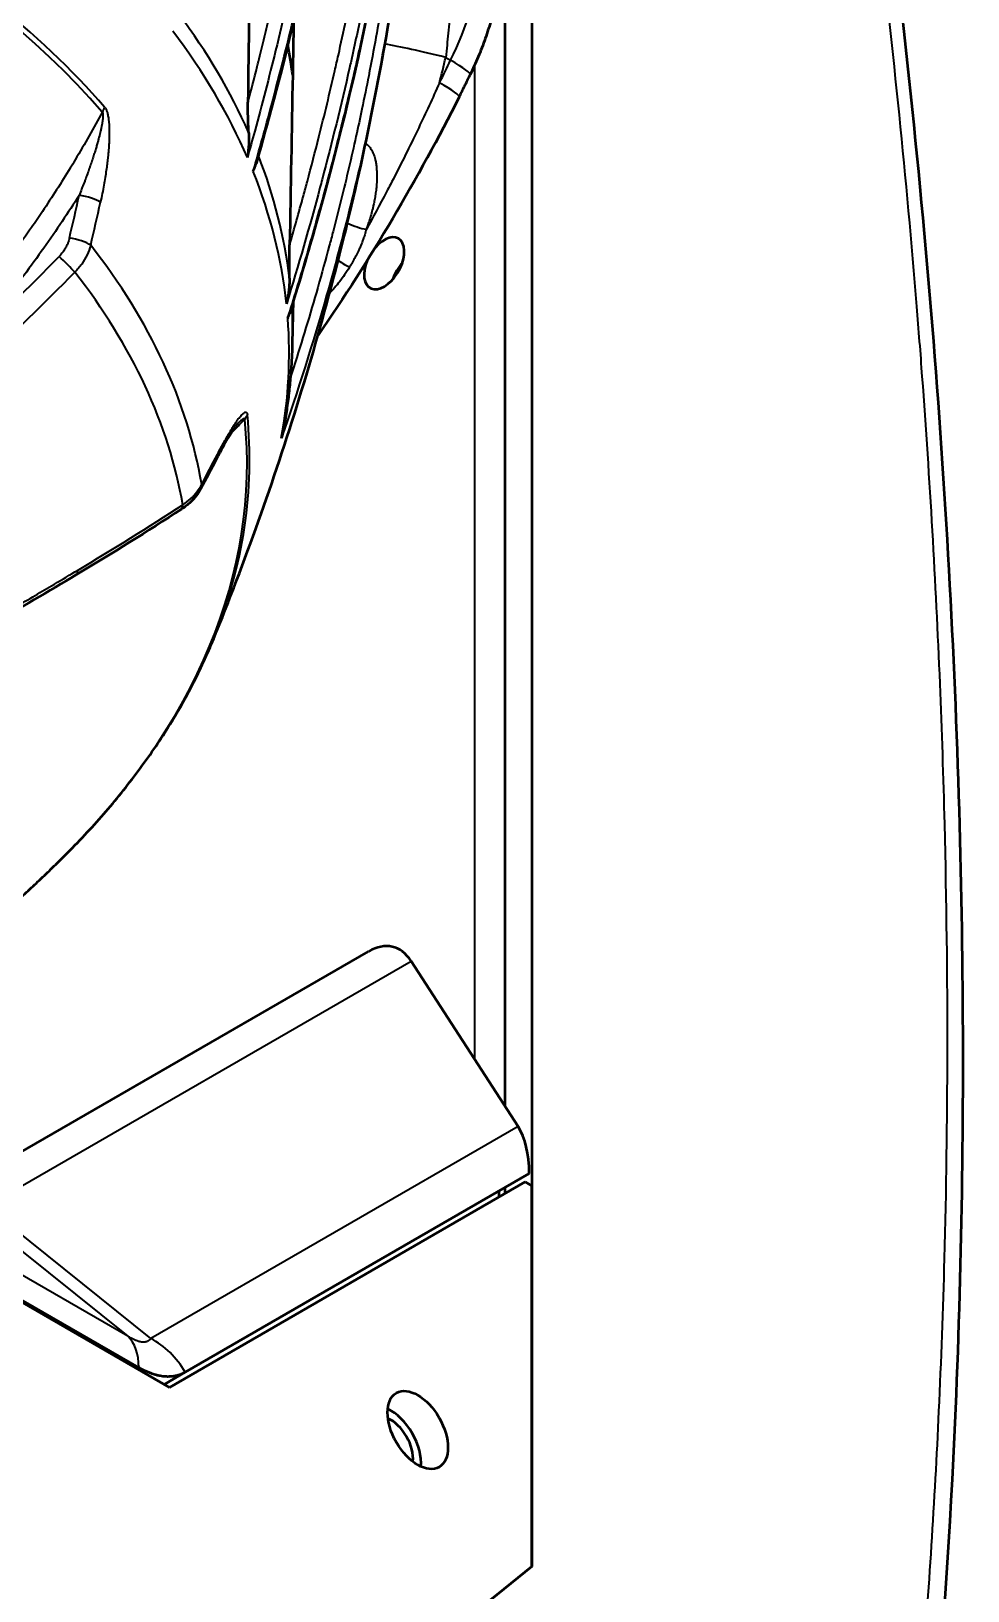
# Model space of a CAD drawing. Header units: millimetres. Extents: x 40 to 2195, y 40 to 1687.
# Drawn here: x 557.3 to 606.6, y 279.9 to 362.1 of the extents above; entities that cross this region are included whole.
import ezdxf

# ---------------------------------------------------------------- set-up
doc = ezdxf.new("R2010")
doc.units = ezdxf.units.MM
doc.header["$LTSCALE"] = 8
doc.layers.add('Visible (ISO)', color=7, linetype='Continuous', lineweight=50)
doc.layers.add('Visible Narrow (ISO)', color=7, linetype='Continuous', lineweight=35)

msp = doc.modelspace()

# ---------------------------------------------------------------- linework, layer by layer
at = {"layer": 'Visible (ISO)'}
for p, q in [((583.639, 399.471), (583.639, 281.228)), ((582.224, 305.457), (582.224, 366.893)), ((571.037, 345.634), (571.085, 347.893)), ((568.147, 341.411), (568.147, 341.411)), ((481.109, 338.83), (564.547, 290.657)), ((562.941, 291.699), (482.715, 338.017)), ((552.874, 300.819), (575.034, 313.613)), ((577.276, 313.105), (582.911, 304.395)), ((564.547, 290.657), (583.286, 301.476)), ((583.498, 301.918), (565.38, 291.457)), ((583.639, 301.272), (583.286, 301.476)), ((581.911, 300.682), (581.913, 301.003)), ((582.224, 300.863), (582.224, 301.182)), ((583.639, 281.228), (583.639, 301.272)), ((564.271, 290.817), (565.379, 291.457)), ((570.911, 271.061), (583.639, 281.228)), ((583.639, 281.228), (571.356, 271.318))]:
    msp.add_line(p, q, dxfattribs=at)
for centre, major_axis, ratio, start_param, end_param in [((497.287, 356.486), (73.976, 0), 0.57735, 0.077201, 0.114163), ((575.861, 349.853), (-0.75, -1.299), 0.57735, 4.92141, 10.678036), ((577.275, 349.037), (-0.75, -1.299), 0.57735, 4.372552, 5.052226), ((565.314, 338.434), (0.882, -0.472), 0.668256, 6.283035, 6.283185), ((575.034, 308.994), (1.3, 4.853), 0.517638, 5.845743, 6.760844), ((580.669, 300.285), (1.3, 4.853), 0.517638, 5.190047, 5.845743), ((576.215, 287.595), (1.125, -1.949), 0.57735, 0.679674, 2.461919), ((576.215, 287.595), (-0.825, 1.429), 0.57735, 3.793115, 5.631663)]:
    msp.add_ellipse(centre, major_axis=major_axis, ratio=ratio, start_param=start_param, end_param=end_param, dxfattribs=at)
msp.add_ellipse((577.629, 288.412), major_axis=(-1.125, 1.949), ratio=0.57735, dxfattribs=at)
for points, knots in [([(575.617, 391.473), (574.896, 380.893), (573.047, 369.875), (569.8, 357.554), (569.465, 356.334), (569.118, 355.112)], [0, 0, 0, 0, 3.872634, 3.872634, 4.297712, 4.297712, 4.297712, 4.297712]), ([(599.763, 387.753), (602.58, 369.908), (604.503, 352.35), (606.507, 318.292), (606.596, 301.716), (605.16, 274.108), (604.058, 262.739), (602.467, 251.772)], [0, 0, 0, 0, 6.03842, 6.03842, 12.069051, 12.069051, 16.498673, 16.498673, 16.498673, 16.498673]), ([(577.835, 383.505), (577.128, 373.149), (575.233, 362.41), (571.773, 350.165), (571.332, 348.681), (570.87, 347.197)], [0, 0, 0, 0, 3.804165, 3.804165, 4.328099, 4.328099, 4.328099, 4.328099]), ([(581.906, 364.627), (581.86, 364.3), (581.802, 363.972), (581.663, 363.317), (581.582, 362.989), (581.399, 362.336), (581.296, 362.011), (581.07, 361.363), (580.947, 361.041), (580.681, 360.402), (580.539, 360.086), (580.387, 359.773)], [4.8869219, 4.8869219, 4.8869219, 4.8869219, 4.9843995, 4.9843995, 5.0818772, 5.0818772, 5.1793548, 5.1793548, 5.2768325, 5.2768325, 5.3743101, 5.3743101, 5.3743101, 5.3743101]), ([(566.883, 330.088), (567.701, 332.1), (568.489, 334.161), (569.994, 338.376), (570.711, 340.529), (572.064, 344.922), (572.701, 347.161), (573.883, 351.714), (574.429, 354.029), (575.423, 358.722), (575.87, 361.101), (576.264, 363.505)], [3.6964792, 3.6964792, 3.6964792, 3.6964792, 3.7237049, 3.7237049, 3.7509307, 3.7509307, 3.7781564, 3.7781564, 3.8053821, 3.8053821, 3.8326079, 3.8326079, 3.8326079, 3.8326079]), ([(579.816, 358.62), (579.855, 358.697), (579.893, 358.774), (579.97, 358.927), (580.008, 359.004), (580.085, 359.157), (580.123, 359.234), (580.199, 359.388), (580.236, 359.465), (580.312, 359.619), (580.349, 359.696), (580.387, 359.773)], [0.88238424, 0.88238424, 0.88238424, 0.88238424, 0.88768243, 0.88768243, 0.89298062, 0.89298062, 0.89827881, 0.89827881, 0.903577, 0.903577, 0.90887519, 0.90887519, 0.90887519, 0.90887519]), ([(568.723, 356.755), (568.707, 357.026), (568.697, 357.312), (568.686, 357.83), (568.685, 358.093), (568.688, 358.338)], [0.000001, 0.000001, 0.000001, 0.000001, 0.0858558, 0.0858558, 0.1728111, 0.1728111, 0.1728111, 0.1728111]), ([(568.723, 356.755), (568.729, 356.65), (568.733, 356.541), (568.734, 356.43), (568.734, 356.399), (568.734, 356.368), (568.734, 356.336), (568.733, 356.224), (568.729, 356.108), (568.721, 355.991), (568.719, 355.957), (568.717, 355.923), (568.714, 355.889), (568.705, 355.783), (568.694, 355.675), (568.679, 355.565), (568.672, 355.517), (568.665, 355.468), (568.657, 355.419)], [0, 0, 0, 0, 0.2608038, 0.2608038, 0.2608038, 0.3333333, 0.3333333, 0.3333333, 0.5927781, 0.5927781, 0.5927781, 0.6666667, 0.6666667, 0.6666667, 0.8981921, 0.8981921, 0.8981921, 1, 1, 1, 1]), ([(568.961, 354.691), (568.996, 354.768), (569.027, 354.844), (569.055, 354.918), (569.065, 354.947), (569.075, 354.976), (569.085, 355.004), (569.097, 355.04), (569.108, 355.076), (569.118, 355.112)], [0, 0, 0, 0, 0.2408603, 0.2408603, 0.2408603, 0.3333333, 0.3333333, 0.3333333, 0.4510083, 0.4510083, 0.4510083, 0.4510083]), ([(570.871, 349.063), (570.869, 349.331), (570.87, 349.641), (570.874, 350.265), (570.878, 350.559), (570.883, 350.83)], [0.000001, 0.000001, 0.000001, 0.000001, 0.0838858, 0.0838858, 0.1575285, 0.1575285, 0.1575285, 0.1575285]), ([(570.871, 349.063), (570.872, 348.953), (570.869, 348.841), (570.862, 348.726), (570.861, 348.696), (570.859, 348.667), (570.857, 348.638), (570.849, 348.532), (570.839, 348.425), (570.824, 348.315), (570.819, 348.273), (570.813, 348.23), (570.807, 348.188), (570.79, 348.081), (570.771, 347.972), (570.748, 347.862), (570.738, 347.814), (570.727, 347.766), (570.716, 347.717)], [0, 0, 0, 0, 0.266065, 0.266065, 0.266065, 0.333333, 0.333333, 0.333333, 0.573643, 0.573643, 0.573643, 0.666667, 0.666667, 0.666667, 0.898779, 0.898779, 0.898779, 1, 1, 1, 1]), ([(570.784, 346.962), (570.804, 347.009), (570.822, 347.057), (570.85, 347.135), (570.86, 347.166), (570.87, 347.197)], [0, 0, 0, 0, 0.1519863, 0.1519863, 0.2530871, 0.2530871, 0.2530871, 0.2530871]), ([(570.605, 341.292), (570.656, 341.58), (570.703, 341.868), (570.787, 342.445), (570.825, 342.734), (570.892, 343.313), (570.921, 343.602), (570.97, 344.182), (570.989, 344.473), (571.02, 345.053), (571.031, 345.344), (571.037, 345.634)], [3.82448415, 3.82448415, 3.82448415, 3.82448415, 3.8425169, 3.8425169, 3.86054966, 3.86054966, 3.87858241, 3.87858241, 3.89661516, 3.89661516, 3.91464791, 3.91464791, 3.91464791, 3.91464791]), ([(568.147, 341.411), (568.141, 341.405), (568.125, 341.387), (568.078, 341.33), (568.044, 341.285), (567.934, 341.13), (567.849, 341.001), (567.584, 340.573), (567.393, 340.236), (567.144, 339.769), (567.087, 339.66), (567.03, 339.55)], [0, 0, 0, 0, 0.0298255, 0.0298255, 0.0709191, 0.0709191, 0.155811, 0.155811, 0.3304278, 0.3304278, 0.3818695, 0.3818695, 0.3818695, 0.3818695]), ([(570.605, 341.292), (570.597, 341.251), (570.59, 341.21), (570.581, 341.168), (570.575, 341.139), (570.569, 341.11), (570.562, 341.081), (570.54, 340.98), (570.514, 340.878), (570.484, 340.775), (570.472, 340.73), (570.458, 340.686), (570.444, 340.642)], [0.5027692, 0.5027692, 0.5027692, 0.5027692, 0.5993094, 0.5993094, 0.5993094, 0.6666667, 0.6666667, 0.6666667, 0.8998682, 0.8998682, 0.8998682, 1, 1, 1, 1]), ([(566.196, 337.962), (566.063, 337.714), (565.881, 337.482), (565.523, 337.145), (565.365, 337.021), (565.196, 336.91)], [0, 0, 0, 0, 0.0952472, 0.0952472, 0.1578245, 0.1578245, 0.1578245, 0.1578245]), ([(558.911, 318.533), (559.633, 319.247), (560.319, 319.974), (561.616, 321.453), (562.227, 322.205), (563.373, 323.73), (563.907, 324.503), (564.896, 326.069), (565.35, 326.862), (566.178, 328.463), (566.552, 329.272), (566.883, 330.088)], [3.3987471, 3.3987471, 3.3987471, 3.3987471, 3.4582935, 3.4582935, 3.5178399, 3.5178399, 3.5773863, 3.5773863, 3.6369328, 3.6369328, 3.6964792, 3.6964792, 3.6964792, 3.6964792]), ([(555.477, 315.343), (555.707, 315.544), (555.937, 315.747), (556.397, 316.157), (556.626, 316.365), (557.085, 316.786), (557.314, 316.998), (557.772, 317.428), (558, 317.646), (558.456, 318.085), (558.684, 318.308), (558.911, 318.533)], [3.34221175, 3.34221175, 3.34221175, 3.34221175, 3.35351881, 3.35351881, 3.36482588, 3.36482588, 3.37613294, 3.37613294, 3.38744, 3.38744, 3.39874706, 3.39874706, 3.39874706, 3.39874706]), ([(565.38, 291.457), (565.311, 291.417), (565.239, 291.382), (565.154, 291.347), (565.143, 291.343), (565.058, 291.311), (564.983, 291.287), (564.883, 291.264), (564.861, 291.259), (564.764, 291.24), (564.686, 291.23), (564.595, 291.224), (564.584, 291.223), (564.552, 291.222), (564.531, 291.221), (564.43, 291.219), (564.348, 291.223), (564.264, 291.231), (564.179, 291.239), (564.094, 291.253), (563.953, 291.282), (563.898, 291.295), (563.776, 291.328), (563.708, 291.349), (563.63, 291.376), (563.62, 291.38), (563.436, 291.446), (563.26, 291.525), (563.036, 291.645), (562.988, 291.671), (562.941, 291.699)], [0.0000064, 0.0000064, 0.0000064, 0.0000064, 0.0413412, 0.0413412, 0.0474963, 0.0474963, 0.0879048, 0.0879048, 0.0990422, 0.0990422, 0.1373787, 0.1373787, 0.1429152, 0.1429152, 0.1527346, 0.1527346, 0.1907593, 0.1909823, 0.1909823, 0.2291726, 0.2291726, 0.2533719, 0.2533719, 0.2823033, 0.2823033, 0.2867689, 0.2867689, 0.36073, 0.36073, 0.3806808, 0.3806808, 0.3806808, 0.3806808])]:
    msp.add_open_spline(points, degree=3, knots=knots, dxfattribs=at)
for points in [[(568.788, 367.442), (568.755, 364.407), (568.721, 361.373), (568.688, 358.338)], [(571.093, 362.622), (571.077, 361.675), (571.06, 360.728), (571.043, 359.78)], [(571.043, 359.78), (570.99, 356.797), (570.936, 353.813), (570.883, 350.83)], [(579.816, 358.62), (577.64, 354.31), (575.139, 350.047), (572.376, 346.066)], [(567.03, 339.55), (566.757, 339.02), (566.479, 338.491), (566.196, 337.963)], [(565.193, 336.908), (563.387, 335.731), (561.542, 334.581), (559.663, 333.462)], [(559.663, 333.462), (558.182, 332.58), (556.681, 331.695), (555.162, 330.826)]]:
    msp.add_open_spline(points, degree=3, dxfattribs=at)
at = {"layer": 'Visible Narrow (ISO)'}
for p, q in [((579.101, 360.695), (579.361, 360.544)), ((580.634, 307.915), (580.634, 360.304)), ((567.544, 340.644), (567.544, 340.644)), ((562.354, 293.351), (482.129, 339.669)), ((555.55, 300.562), (577.276, 313.105)), ((582.911, 304.395), (563.574, 293.231)), ((553.602, 300.375), (562.354, 293.351)), ((563.574, 293.231), (554.821, 300.254)), ((562.941, 291.699), (562.842, 291.642))]:
    msp.add_line(p, q, dxfattribs=at)
for centre, major_axis, ratio, start_param, end_param in [((497.287, 339.518), (71.487, 0), 0.57735, 0.466385, 1.104411), ((497.287, 339.295), (71.35, 0), 0.57735, 0.466385, 1.104411), ((572.668, 362.702), (-6, -10.392), 0.57735, 1.694273, 2.181662), ((497.287, 346.16), (73.756, 0), 0.57735, 0.251451, 0.405986), ((497.287, 345.118), (73.567, 0), 0.57735, 0.244981, 0.41069), ((585.154, 358.148), (10.644, -3.275), 0.072511, 2.19784, 2.645916), ((542.341, 371.513), (-8.825, -52.184), 0.721575, 1.458985, 1.484963), ((551.473, 369.535), (-25, -43.301), 0.57735, 1.667782, 1.694273), ((577.688, 361.083), (2.699, -1.31), 0.100563, 0, 0.951709), ((577.138, 359.972), (2.678, -1.352), 0.079063, 0, 0.953094), ((560.289, 358.081), (-0.754, -0.657), 0.729292, 1.955917, 2.262644), ((497.287, 346.16), (73.756, 0), 0.57735, 0.06822, 0.221797), ((497.287, 345.118), (73.567, 0), 0.57735, 0.061241, 0.227353), ((390.86, 374.168), (-138.804, -113.798), 0.907552, 2.271103, 2.284462), ((560.063, 353.106), (-0.976, 0.216), 0.274896, 3.704292, 5.048884), ((391.152, 373.779), (-138.974, -115.051), 0.90763, 2.267144, 2.280507), ((574.335, 352.027), (-0.94, 0.342), 0.21487, 1.199274, 2.320991), ((559.549, 350.857), (-0.973, 0.229), 0.270627, 3.703785, 5.052394), ((497.287, 334.29), (69.297, 0), 0.57735, 0.098131, 0.425468), ((483.151, 420.935), (-88.074, -72.207), 0.907552, 1.630896, 1.690674), ((559.012, 349.887), (-0.714, 0.7), 0.050221, 3.865962, 5.143028), ((573.381, 350.107), (-0.848, 0.53), 0.068915, 1.676905, 2.499042), ((483.339, 420.704), (-88.808, -72.815), 0.907596, 1.630863, 1.690643), ((497.287, 333.186), (68.312, 0), 0.57735, 0.100309, 0.42329), ((497.287, 346.16), (73.756, 0), 0.57735, 6.270842, 6.317354), ((497.287, 345.118), (73.567, 0), 0.57735, 6.177603, 6.326624), ((497.287, 339.518), (71.487, 0), 0.57735, 6.052674, 6.340399), ((567.707, 342.098), (-0.995, -0.099), 0.815161, 2.441652, 2.748383), ((497.287, 339.295), (71.35, 0), 0.57735, 5.754942, 6.340399), ((402.584, 349.146), (172.425, 53.105), 0.615193, 5.72671, 5.740073), ((566.141, 340.008), (0.889, -0.459), 0.673772, 6.283185, 6.642578), ((565.314, 338.434), (0.882, -0.472), 0.668256, 0, 0.373504), ((500.283, 384.196), (109.675, 34.063), 0.615737, 5.084682, 5.144462), ((564.646, 337.746), (0.546, -0.838), 0.32993, 0.000059, 0.566296), ((559.151, 334.321), (0.512, -0.859), 0.286599, 6.283185, 6.862326), ((560.112, 290.066), (2, 3.464), 0.57735, 5.497787, 6.153483), ((562.551, 289.824), (-2, 3.464), 0.816497, 4.712451, 5.368149)]:
    msp.add_ellipse(centre, major_axis=major_axis, ratio=ratio, start_param=start_param, end_param=end_param, dxfattribs=at)
for points, knots in [([(574.942, 392.974), (574.851, 391.204), (574.73, 389.429), (574.431, 385.919), (574.255, 384.185), (573.976, 381.818), (573.899, 381.189), (573.668, 379.406), (573.506, 378.25), (573.045, 375.183), (572.724, 373.269), (572.163, 370.24), (571.946, 369.127), (571.573, 367.312), (571.424, 366.61), (570.919, 364.293), (570.544, 362.678), (569.795, 359.644), (569.427, 358.225), (568.915, 356.344), (568.787, 355.882), (568.657, 355.419)], [0, 0, 0, 0, 0.143534, 0.143534, 0.282929, 0.282929, 0.333333, 0.333333, 0.425697, 0.425697, 0.578184, 0.578184, 0.666667, 0.666667, 0.72245, 0.72245, 0.850689, 0.850689, 0.963275, 0.963275, 1, 1, 1, 1]), ([(568.688, 358.338), (568.848, 358.942), (569.01, 359.565), (569.267, 360.579), (569.361, 360.956), (569.551, 361.723), (569.646, 362.112), (569.896, 363.155), (570.051, 363.818), (570.331, 365.045), (570.456, 365.603), (570.656, 366.52), (570.732, 366.873), (570.917, 367.75), (571.027, 368.279), (571.241, 369.341), (571.347, 369.873), (571.526, 370.805), (571.601, 371.202), (571.728, 371.887), (571.78, 372.174), (571.905, 372.866), (571.976, 373.273), (572.116, 374.084), (572.185, 374.488), (572.319, 375.301), (572.385, 375.71), (572.514, 376.523), (572.576, 376.927), (572.664, 377.511), (572.691, 377.694), (572.787, 378.346), (572.854, 378.809), (572.981, 379.729), (573.042, 380.185), (573.161, 381.094), (573.218, 381.547), (573.3, 382.221), (573.326, 382.444), (573.363, 382.752), (573.373, 382.838), (573.427, 383.303), (573.47, 383.682), (573.552, 384.439), (573.592, 384.817), (573.669, 385.575), (573.707, 385.954), (573.779, 386.714), (573.813, 387.095), (573.858, 387.602), (573.868, 387.723), (573.879, 387.849), (573.879, 387.852), (573.925, 388.391), (573.969, 388.937), (574.051, 390.036), (574.09, 390.589), (574.161, 391.698), (574.194, 392.255), (574.231, 392.932), (574.237, 393.049), (574.243, 393.166)], [0, 0, 0, 0, 0.066422, 0.066422, 0.104659, 0.104659, 0.142857, 0.142857, 0.205141, 0.205141, 0.255096, 0.255096, 0.285714, 0.285714, 0.330293, 0.330293, 0.373908, 0.373908, 0.405804, 0.405804, 0.428571, 0.428571, 0.460588, 0.460588, 0.492238, 0.492238, 0.524438, 0.524438, 0.556637, 0.556637, 0.571429, 0.571429, 0.609663, 0.609663, 0.648263, 0.648263, 0.687329, 0.687329, 0.706818, 0.706818, 0.714286, 0.714286, 0.747643, 0.747643, 0.780938, 0.780938, 0.814076, 0.814076, 0.846828, 0.846828, 0.857143, 0.857143, 0.857399, 0.857399, 0.902614, 0.902614, 0.947149, 0.947149, 0.990927, 0.990927, 1, 1, 1, 1]), ([(568.961, 354.691), (569.292, 355.848), (569.613, 357.003), (569.921, 358.158), (570.387, 359.898), (570.826, 361.636), (571.239, 363.371), (571.539, 364.631), (571.824, 365.89), (572.096, 367.146), (572.156, 367.426), (572.216, 367.707), (572.276, 367.987), (572.569, 369.377), (572.846, 370.765), (573.105, 372.149), (573.34, 373.403), (573.56, 374.654), (573.766, 375.902), (573.952, 377.032), (574.127, 378.159), (574.29, 379.282), (574.299, 379.344), (574.308, 379.406), (574.316, 379.468), (574.454, 380.423), (574.582, 381.376), (574.702, 382.326), (574.818, 383.243), (574.926, 384.158), (575.026, 385.07), (575.116, 385.898), (575.2, 386.725), (575.277, 387.549), (575.348, 388.301), (575.413, 389.051), (575.472, 389.799), (575.519, 390.385), (575.562, 390.971), (575.602, 391.555)], [0, 0, 0, 0, 0.0925295, 0.0925295, 0.0925295, 0.2320294, 0.2320294, 0.2320294, 0.3333333, 0.3333333, 0.3333333, 0.3559258, 0.3559258, 0.3559258, 0.4680888, 0.4680888, 0.4680888, 0.5696674, 0.5696674, 0.5696674, 0.6616107, 0.6616107, 0.6616107, 0.6666667, 0.6666667, 0.6666667, 0.7448396, 0.7448396, 0.7448396, 0.8202396, 0.8202396, 0.8202396, 0.8887044, 0.8887044, 0.8887044, 0.9511157, 0.9511157, 0.9511157, 1, 1, 1, 1]), ([(601.692, 253.384), (601.726, 253.62), (601.76, 253.856), (601.794, 254.093), (602.59, 259.663), (603.258, 265.327), (603.8, 271.088), (603.932, 272.497), (604.057, 273.912), (604.174, 275.333), (604.557, 279.967), (604.858, 284.662), (605.078, 289.412), (605.201, 292.07), (605.299, 294.746), (605.371, 297.439), (605.467, 301.031), (605.518, 304.654), (605.524, 308.304), (605.529, 312.278), (605.481, 316.286), (605.38, 320.324), (605.318, 322.775), (605.236, 325.238), (605.135, 327.712), (604.916, 333.057), (604.604, 338.453), (604.2, 343.896), (604.109, 345.122), (604.014, 346.35), (603.914, 347.58), (603.368, 354.274), (602.684, 361.036), (601.864, 367.852), (601.856, 367.92), (601.848, 367.989), (601.839, 368.058), (601.025, 374.806), (600.076, 381.608), (598.994, 388.467)], [0.0000015, 0.0000015, 0.0000015, 0.0000015, 0.0058229, 0.0058229, 0.0058229, 0.1428571, 0.1428571, 0.1428571, 0.176372, 0.176372, 0.176372, 0.2857143, 0.2857143, 0.2857143, 0.3469143, 0.3469143, 0.3469143, 0.4285714, 0.4285714, 0.4285714, 0.5174708, 0.5174708, 0.5174708, 0.5714286, 0.5714286, 0.5714286, 0.6880265, 0.6880265, 0.6880265, 0.7142857, 0.7142857, 0.7142857, 0.8571429, 0.8571429, 0.8571429, 0.85858, 0.85858, 0.85858, 0.9999988, 0.9999988, 0.9999988, 0.9999988]), ([(570.883, 350.83), (571.126, 351.67), (571.368, 352.528), (571.677, 353.659), (571.747, 353.917), (572.021, 354.942), (572.224, 355.721), (572.568, 357.083), (572.71, 357.661), (572.99, 358.821), (573.127, 359.404), (573.325, 360.267), (573.387, 360.541), (573.586, 361.431), (573.722, 362.053), (574.046, 363.59), (574.234, 364.514), (574.588, 366.35), (574.756, 367.259), (574.993, 368.612), (575.067, 369.042), (575.239, 370.077), (575.337, 370.686), (575.526, 371.911), (575.618, 372.528), (575.794, 373.768), (575.879, 374.39), (576.018, 375.465), (576.074, 375.913), (576.152, 376.558), (576.175, 376.752), (576.305, 377.866), (576.405, 378.803), (576.591, 380.697), (576.675, 381.654), (576.819, 383.49), (576.881, 384.367), (576.934, 385.256)], [0, 0, 0, 0, 0.092673, 0.092673, 0.119768, 0.119768, 0.2, 0.2, 0.257937, 0.257937, 0.315018, 0.315018, 0.341379, 0.341379, 0.4, 0.4, 0.483962, 0.483962, 0.563406, 0.563406, 0.6, 0.6, 0.650773, 0.650773, 0.701019, 0.701019, 0.750416, 0.750416, 0.785172, 0.785172, 0.8, 0.8, 0.87, 0.87, 0.938842, 0.938842, 1, 1, 1, 1]), ([(577.61, 385.004), (577.508, 383.314), (577.376, 381.62), (577.094, 378.647), (576.956, 377.369), (576.662, 374.929), (576.509, 373.767), (576.116, 371.034), (575.865, 369.461), (575.317, 366.329), (575.019, 364.769), (574.512, 362.306), (574.318, 361.402), (574.09, 360.381), (574.063, 360.262), (573.593, 358.183), (573.112, 356.224), (572.556, 354.125), (572.518, 353.982), (571.932, 351.796), (571.344, 349.754), (570.716, 347.717)], [0, 0, 0, 0, 0.1369157, 0.1369157, 0.2398979, 0.2398979, 0.3333333, 0.3333333, 0.4595686, 0.4595686, 0.5846852, 0.5846852, 0.6571523, 0.6571523, 0.6666667, 0.6666667, 0.8240432, 0.8240432, 0.8355255, 0.8355255, 1, 1, 1, 1]), ([(570.784, 346.962), (571.107, 347.994), (571.42, 349.026), (572.028, 351.098), (572.322, 352.14), (572.895, 354.239), (573.173, 355.297), (573.683, 357.319), (573.917, 358.283), (574.398, 360.345), (574.642, 361.443), (575.107, 363.64), (575.328, 364.739), (575.745, 366.939), (575.942, 368.04), (576.258, 369.921), (576.383, 370.701), (576.677, 372.637), (576.839, 373.792), (577.135, 376.1), (577.27, 377.253), (577.511, 379.562), (577.618, 380.717), (577.755, 382.426), (577.796, 382.982), (577.834, 383.537)], [0, 0, 0, 0, 0.0839647, 0.0839647, 0.1686984, 0.1686984, 0.2548269, 0.2548269, 0.3333333, 0.3333333, 0.4228184, 0.4228184, 0.5125096, 0.5125096, 0.6026181, 0.6026181, 0.6666667, 0.6666667, 0.7618118, 0.7618118, 0.8573544, 0.8573544, 0.9535085, 0.9535085, 1, 1, 1, 1]), ([(577.237, 376.299), (577.2, 375.753), (577.158, 375.206), (577.068, 374.11), (577.02, 373.562), (576.917, 372.466), (576.862, 371.919), (576.769, 371.051), (576.734, 370.729), (576.689, 370.33), (576.68, 370.252), (576.623, 369.765), (576.574, 369.356), (576.473, 368.541), (576.42, 368.133), (576.31, 367.317), (576.253, 366.908), (576.136, 366.09), (576.075, 365.68), (575.971, 365.007), (575.931, 364.747), (575.848, 364.231), (575.807, 363.975), (575.657, 363.07), (575.544, 362.411), (575.304, 361.081), (575.178, 360.41), (574.931, 359.151), (574.812, 358.566), (574.588, 357.497), (574.484, 357.016), (574.255, 355.985), (574.13, 355.433), (573.87, 354.324), (573.736, 353.768), (573.46, 352.653), (573.318, 352.095), (573.105, 351.283), (573.039, 351.029), (572.777, 350.049), (572.575, 349.318), (572.165, 347.883), (571.958, 347.178), (571.531, 345.768), (571.312, 345.063), (571.039, 344.214), (570.994, 344.074), (570.949, 343.934)], [0, 0, 0, 0, 0.0557415, 0.0557415, 0.1114225, 0.1114225, 0.1671017, 0.1671017, 0.2, 0.2, 0.2079873, 0.2079873, 0.249954, 0.249954, 0.2917482, 0.2917482, 0.3333212, 0.3333212, 0.374375, 0.374375, 0.4, 0.4, 0.4248468, 0.4248468, 0.487159, 0.487159, 0.5483546, 0.5483546, 0.6, 0.6, 0.6413573, 0.6413573, 0.6878341, 0.6878341, 0.7338867, 0.7338867, 0.779464, 0.779464, 0.8, 0.8, 0.8589172, 0.8589172, 0.9151523, 0.9151523, 0.9707243, 0.9707243, 0.9816773, 0.9816773, 0.9816773, 0.9816773]), ([(579.649, 366.619), (579.633, 366.458), (579.617, 366.293), (579.601, 366.123), (579.587, 365.975), (579.573, 365.823), (579.559, 365.668), (579.557, 365.646), (579.555, 365.624), (579.553, 365.601), (579.542, 365.47), (579.53, 365.335), (579.518, 365.199), (579.514, 365.15), (579.509, 365.102), (579.505, 365.053), (579.489, 364.865), (579.472, 364.672), (579.456, 364.475), (579.439, 364.277), (579.422, 364.075), (579.404, 363.87), (579.386, 363.664), (579.368, 363.456), (579.35, 363.246), (579.332, 363.037), (579.313, 362.826), (579.294, 362.615), (579.274, 362.403), (579.255, 362.19), (579.234, 361.977), (579.213, 361.764), (579.192, 361.55), (579.17, 361.336), (579.148, 361.122), (579.125, 360.908), (579.101, 360.695)], [0, 0, 0, 0, 0.1, 0.1, 0.1, 0.187444, 0.187444, 0.187444, 0.2, 0.2, 0.2, 0.273889, 0.273889, 0.273889, 0.3, 0.3, 0.3, 0.4, 0.4, 0.4, 0.5, 0.5, 0.5, 0.6, 0.6, 0.6, 0.7, 0.7, 0.7, 0.8, 0.8, 0.8, 0.9, 0.9, 0.9, 1, 1, 1, 1]), ([(576.264, 363.505), (576.256, 363.455), (576.248, 363.405), (575.841, 360.943), (575.377, 358.54), (574.559, 354.84), (574.249, 353.535), (573.579, 350.879), (573.216, 349.528), (572.109, 345.651), (571.313, 343.137), (570.444, 340.642)], [0.348097, 0.348097, 0.348097, 0.348097, 0.3523348, 0.3523348, 0.5554857, 0.5554857, 0.6666667, 0.6666667, 0.7824152, 0.7824152, 1, 1, 1, 1]), ([(578.776, 359.362), (578.41, 358.545), (578.043, 357.756), (577.678, 356.994), (577.609, 356.85), (577.54, 356.706), (577.471, 356.564), (577.038, 355.671), (576.61, 354.818), (576.185, 353.999), (576.119, 353.874), (576.054, 353.749), (575.989, 353.624), (575.63, 352.94), (575.273, 352.28), (574.922, 351.646)], [0.0000003, 0.0000003, 0.0000003, 0.0000003, 0.2801162, 0.2801162, 0.2801162, 0.3333333, 0.3333333, 0.3333333, 0.6666667, 0.6666667, 0.6666667, 0.7178767, 0.7178767, 0.7178767, 0.9999999, 0.9999999, 0.9999999, 0.9999999]), ([(561.017, 357.818), (560.796, 357.405), (560.565, 356.986), (560.324, 356.561), (560.088, 356.143), (559.842, 355.72), (559.585, 355.292), (559.5, 355.149), (559.414, 355.006), (559.326, 354.863), (559.096, 354.486), (558.858, 354.105), (558.612, 353.721), (558.371, 353.344), (558.122, 352.964), (557.864, 352.581), (557.679, 352.304), (557.488, 352.026), (557.294, 351.746), (557.01, 351.339), (556.718, 350.929), (556.415, 350.516), (556.117, 350.109), (555.809, 349.7), (555.491, 349.288), (555.288, 349.024), (555.08, 348.759), (554.868, 348.494)], [0.0000007, 0.0000007, 0.0000007, 0.0000007, 0.1442254, 0.1442254, 0.1442254, 0.286103, 0.286103, 0.286103, 0.3333333, 0.3333333, 0.3333333, 0.4573374, 0.4573374, 0.4573374, 0.5789546, 0.5789546, 0.5789546, 0.6666667, 0.6666667, 0.6666667, 0.7941785, 0.7941785, 0.7941785, 0.9195652, 0.9195652, 0.9195652, 0.9999976, 0.9999976, 0.9999976, 0.9999976]), ([(561.017, 357.818), (561.018, 357.816), (561.02, 357.814), (561.021, 357.811), (561.024, 357.806), (561.027, 357.8), (561.029, 357.793), (561.031, 357.789), (561.032, 357.785), (561.033, 357.781), (561.036, 357.774), (561.038, 357.766), (561.039, 357.758), (561.041, 357.752), (561.042, 357.746), (561.043, 357.74), (561.044, 357.731), (561.045, 357.722), (561.046, 357.712), (561.047, 357.705), (561.048, 357.697), (561.048, 357.689), (561.049, 357.679), (561.05, 357.668), (561.05, 357.658), (561.05, 357.648), (561.05, 357.638), (561.05, 357.627), (561.05, 357.616), (561.05, 357.605), (561.05, 357.594), (561.049, 357.581), (561.049, 357.569), (561.048, 357.556), (561.047, 357.544), (561.046, 357.532), (561.046, 357.52), (561.044, 357.505), (561.043, 357.49), (561.042, 357.474), (561.04, 357.462), (561.039, 357.45), (561.038, 357.437), (561.036, 357.419), (561.033, 357.401), (561.031, 357.382), (561.029, 357.369), (561.028, 357.357), (561.026, 357.344), (561.023, 357.323), (561.02, 357.301), (561.016, 357.278), (561.014, 357.266), (561.012, 357.254), (561.01, 357.241), (561.006, 357.216), (561.001, 357.19), (560.997, 357.164), (560.994, 357.152), (560.992, 357.139), (560.99, 357.127), (560.984, 357.098), (560.978, 357.068), (560.972, 357.038), (560.97, 357.026), (560.967, 357.014), (560.965, 357.002), (560.958, 356.969), (560.951, 356.934), (560.943, 356.899), (560.94, 356.888), (560.938, 356.877), (560.935, 356.865), (560.927, 356.827), (560.918, 356.788), (560.908, 356.747), (560.906, 356.737), (560.903, 356.727), (560.901, 356.717), (560.89, 356.674), (560.879, 356.629), (560.868, 356.582), (560.865, 356.573), (560.863, 356.565), (560.861, 356.556), (560.848, 356.506), (560.835, 356.456), (560.821, 356.403), (560.819, 356.395), (560.817, 356.388), (560.815, 356.381), (560.8, 356.325), (560.784, 356.267), (560.767, 356.207), (560.765, 356.201), (560.764, 356.196), (560.762, 356.19), (560.744, 356.127), (560.725, 356.062), (560.705, 355.993), (560.704, 355.99), (560.703, 355.987), (560.703, 355.984), (560.681, 355.912), (560.659, 355.838), (560.635, 355.76), (560.611, 355.682), (560.586, 355.6), (560.558, 355.514), (560.531, 355.429), (560.501, 355.339), (560.47, 355.245), (560.468, 355.238), (560.465, 355.231), (560.463, 355.224), (560.433, 355.136), (560.402, 355.043), (560.368, 354.944), (560.364, 354.933), (560.36, 354.921), (560.356, 354.909), (560.325, 354.821), (560.292, 354.728), (560.258, 354.632), (560.255, 354.625), (560.252, 354.617), (560.249, 354.61), (560.243, 354.592), (560.237, 354.575), (560.23, 354.557), (560.194, 354.456), (560.155, 354.352), (560.115, 354.245), (560.106, 354.221), (560.097, 354.197), (560.088, 354.174), (560.049, 354.07), (560.008, 353.963), (559.965, 353.853), (559.953, 353.822), (559.941, 353.792), (559.929, 353.761), (559.886, 353.654), (559.842, 353.544), (559.796, 353.431)], [0.0000019, 0.0000019, 0.0000019, 0.0000019, 0.0135103, 0.0135103, 0.0135103, 0.04, 0.04, 0.04, 0.055076, 0.055076, 0.055076, 0.08, 0.08, 0.08, 0.0966318, 0.0966318, 0.0966318, 0.12, 0.12, 0.12, 0.1381946, 0.1381946, 0.1381946, 0.16, 0.16, 0.16, 0.1797043, 0.1797043, 0.1797043, 0.2, 0.2, 0.2, 0.2212502, 0.2212502, 0.2212502, 0.24, 0.24, 0.24, 0.2628015, 0.2628015, 0.2628015, 0.28, 0.28, 0.28, 0.3043345, 0.3043345, 0.3043345, 0.32, 0.32, 0.32, 0.3458792, 0.3458792, 0.3458792, 0.36, 0.36, 0.36, 0.3874213, 0.3874213, 0.3874213, 0.4, 0.4, 0.4, 0.4289624, 0.4289624, 0.4289624, 0.44, 0.44, 0.44, 0.4705063, 0.4705063, 0.4705063, 0.48, 0.48, 0.48, 0.5120502, 0.5120502, 0.5120502, 0.52, 0.52, 0.52, 0.5535881, 0.5535881, 0.5535881, 0.56, 0.56, 0.56, 0.5951312, 0.5951312, 0.5951312, 0.6, 0.6, 0.6, 0.6366754, 0.6366754, 0.6366754, 0.64, 0.64, 0.64, 0.6782194, 0.6782194, 0.6782194, 0.68, 0.68, 0.68, 0.719763, 0.719763, 0.719763, 0.76, 0.76, 0.76, 0.8, 0.8, 0.8, 0.802858, 0.802858, 0.802858, 0.84, 0.84, 0.84, 0.8443836, 0.8443836, 0.8443836, 0.8773885, 0.8773885, 0.8773885, 0.88, 0.88, 0.88, 0.8859263, 0.8859263, 0.8859263, 0.92, 0.92, 0.92, 0.9274922, 0.9274922, 0.9274922, 0.96, 0.96, 0.96, 0.9690144, 0.9690144, 0.9690144, 1, 1, 1, 1]), ([(561.139, 358.077), (561.15, 358.065), (561.16, 358.052), (561.181, 358.021), (561.192, 358.003), (561.212, 357.965), (561.222, 357.944), (561.241, 357.899), (561.25, 357.875), (561.268, 357.823), (561.276, 357.796), (561.292, 357.738), (561.299, 357.707), (561.313, 357.642), (561.32, 357.608), (561.332, 357.537), (561.338, 357.499), (561.349, 357.421), (561.354, 357.38), (561.362, 357.294), (561.366, 357.249), (561.373, 357.156), (561.376, 357.107), (561.38, 357.006), (561.382, 356.953), (561.384, 356.843), (561.385, 356.786), (561.385, 356.668), (561.385, 356.607), (561.382, 356.479), (561.38, 356.413), (561.375, 356.275), (561.371, 356.203), (561.363, 356.054), (561.358, 355.976), (561.346, 355.815), (561.339, 355.731), (561.323, 355.556), (561.314, 355.465), (561.293, 355.275), (561.282, 355.175), (561.255, 354.964), (561.241, 354.853), (561.207, 354.618), (561.189, 354.494), (561.147, 354.235), (561.124, 354.101), (561.074, 353.823), (561.047, 353.679), (560.988, 353.381), (560.955, 353.226), (560.92, 353.066)], [0.0000006, 0.0000006, 0.0000006, 0.0000006, 0.04, 0.04, 0.08, 0.08, 0.12, 0.12, 0.16, 0.16, 0.2, 0.2, 0.24, 0.24, 0.28, 0.28, 0.32, 0.32, 0.36, 0.36, 0.4, 0.4, 0.44, 0.44, 0.48, 0.48, 0.52, 0.52, 0.56, 0.56, 0.6, 0.6, 0.64, 0.64, 0.68, 0.68, 0.72, 0.72, 0.76, 0.76, 0.8, 0.8, 0.84, 0.84, 0.88, 0.88, 0.92, 0.92, 0.96, 0.96, 1, 1, 1, 1]), ([(574.879, 356.156), (574.883, 356.154), (574.887, 356.152), (574.916, 356.135), (574.941, 356.118), (574.988, 356.081), (575.012, 356.06), (575.057, 356.016), (575.078, 355.992), (575.106, 355.958), (575.112, 355.95), (575.139, 355.914), (575.159, 355.884), (575.205, 355.809), (575.23, 355.763), (575.275, 355.667), (575.295, 355.617), (575.325, 355.535), (575.335, 355.505), (575.358, 355.431), (575.37, 355.387), (575.397, 355.278), (575.411, 355.211), (575.436, 355.066), (575.446, 354.987), (575.459, 354.867), (575.462, 354.828), (575.469, 354.736), (575.472, 354.682), (575.478, 354.54), (575.479, 354.449), (575.476, 354.272), (575.473, 354.185), (575.465, 354.041), (575.461, 353.985), (575.451, 353.87), (575.445, 353.811), (575.428, 353.66), (575.416, 353.568), (575.387, 353.378), (575.371, 353.281), (575.336, 353.097), (575.319, 353.012), (575.286, 352.864), (575.272, 352.803), (575.23, 352.629), (575.2, 352.515), (575.136, 352.288), (575.102, 352.175), (575.04, 351.981), (575.013, 351.901), (574.964, 351.763), (574.944, 351.705), (574.922, 351.646)], [0.5978349, 0.5978349, 0.5978349, 0.5978349, 0.6, 0.6, 0.6153232, 0.6153232, 0.6306977, 0.6306977, 0.6461325, 0.6461325, 0.6506969, 0.6506969, 0.6666667, 0.6666667, 0.6877036, 0.6877036, 0.7075409, 0.7075409, 0.7185191, 0.7185191, 0.7333333, 0.7333333, 0.7539444, 0.7539444, 0.776061, 0.776061, 0.7863325, 0.7863325, 0.8, 0.8, 0.8218824, 0.8218824, 0.8416558, 0.8416558, 0.8540119, 0.8540119, 0.8666667, 0.8666667, 0.8857021, 0.8857021, 0.9050732, 0.9050732, 0.9216397, 0.9216397, 0.9333333, 0.9333333, 0.9546473, 0.9546473, 0.9753436, 0.9753436, 0.989694, 0.989694, 1, 1, 1, 1]), ([(574.922, 351.646), (574.896, 351.549), (574.868, 351.452), (574.812, 351.276), (574.786, 351.197), (574.718, 351.009), (574.676, 350.901), (574.605, 350.73), (574.578, 350.667), (574.536, 350.574), (574.523, 350.545), (574.464, 350.42), (574.418, 350.325), (574.349, 350.191), (574.328, 350.151), (574.258, 350.022), (574.21, 349.935), (574.12, 349.781), (574.079, 349.714), (574.038, 349.647)], [0, 0, 0, 0, 0.1363861, 0.1363861, 0.25, 0.25, 0.4068537, 0.4068537, 0.5, 0.5, 0.5433728, 0.5433728, 0.6875049, 0.6875049, 0.75, 0.75, 0.8892739, 0.8892739, 0.9999985, 0.9999985, 0.9999985, 0.9999985]), ([(559.283, 351.182), (559.273, 351.14), (559.262, 351.098), (559.237, 351.016), (559.223, 350.975), (559.203, 350.923), (559.198, 350.91), (559.184, 350.875), (559.175, 350.853), (559.147, 350.789), (559.127, 350.749), (559.086, 350.67), (559.064, 350.631), (559.022, 350.562), (559.003, 350.531), (558.966, 350.476), (558.949, 350.453), (558.906, 350.395), (558.88, 350.362), (558.825, 350.297), (558.796, 350.265), (558.76, 350.226), (558.753, 350.219), (558.746, 350.212)], [0, 0, 0, 0, 0.115998, 0.115998, 0.2319894, 0.2319894, 0.2668643, 0.2668643, 0.3333333, 0.3333333, 0.4515774, 0.4515774, 0.5694265, 0.5694265, 0.6666667, 0.6666667, 0.7439162, 0.7439162, 0.8584141, 0.8584141, 0.9730585, 0.9730585, 1, 1, 1, 1]), ([(560.406, 350.804), (560.358, 350.629), (560.229, 350.286), (559.945, 349.805), (559.703, 349.519), (559.57, 349.387)], [0.0000068, 0.0000068, 0.0000068, 0.0000068, 0.3333333, 0.6666667, 0.9999987, 0.9999987, 0.9999987, 0.9999987]), ([(574.038, 349.647), (573.871, 349.377), (573.534, 348.894), (573.165, 348.462), (572.984, 348.27)], [0.0000017, 0.0000017, 0.0000017, 0.0000017, 0.5, 0.9451851, 0.9451851, 0.9451851, 0.9451851]), ([(567.082, 339.789), (567.146, 339.913), (567.269, 340.147), (567.438, 340.458), (567.593, 340.732), (567.73, 340.966), (567.851, 341.164), (567.958, 341.333), (568.054, 341.478), (568.141, 341.602), (568.219, 341.707), (568.289, 341.795), (568.353, 341.868), (568.411, 341.926), (568.463, 341.971), (568.51, 342.001), (568.55, 342.017), (568.584, 342.018), (568.617, 342.002), (568.643, 341.96), (568.654, 341.91), (568.657, 341.878)], [0, 0, 0, 0, 0.0526316, 0.1052632, 0.1578947, 0.2105263, 0.2631579, 0.3157895, 0.3684211, 0.4210526, 0.4736842, 0.5263158, 0.5789474, 0.6315789, 0.6842105, 0.7368421, 0.7894737, 0.8421053, 0.8947368, 0.9473684, 1, 1, 1, 1]), ([(568.147, 341.411), (568.157, 341.421), (568.166, 341.43), (568.181, 341.445), (568.186, 341.451), (568.212, 341.476), (568.23, 341.494), (568.249, 341.513), (568.25, 341.514), (568.255, 341.518), (568.259, 341.522), (568.278, 341.539), (568.292, 341.553), (568.31, 341.569), (568.315, 341.573), (568.321, 341.578), (568.323, 341.58), (568.341, 341.595), (568.355, 341.607), (568.371, 341.619), (568.374, 341.621), (568.378, 341.624), (568.379, 341.625), (568.388, 341.632), (568.396, 341.638), (568.41, 341.647), (568.417, 341.652), (568.425, 341.656), (568.425, 341.657), (568.426, 341.657), (568.434, 341.662), (568.442, 341.666), (568.456, 341.672), (568.462, 341.675), (568.469, 341.677), (568.47, 341.677), (568.479, 341.679), (568.487, 341.68), (568.496, 341.678), (568.499, 341.678), (568.502, 341.676), (568.503, 341.676), (568.507, 341.674), (568.51, 341.671), (568.514, 341.665), (568.516, 341.662), (568.519, 341.656), (568.52, 341.653), (568.52, 341.651)], [0.6011342, 0.6011342, 0.6011342, 0.6011342, 0.6199236, 0.6199236, 0.6315789, 0.6315789, 0.6729444, 0.6729444, 0.6754148, 0.6754148, 0.6842105, 0.6842105, 0.7195149, 0.7195149, 0.7309021, 0.7309021, 0.7368421, 0.7368421, 0.7779076, 0.7779076, 0.7863345, 0.7863345, 0.7894737, 0.7894737, 0.8156607, 0.8156607, 0.8392075, 0.8392075, 0.8418477, 0.8421053, 0.8421053, 0.8693946, 0.8693946, 0.8947368, 0.8947368, 0.8973166, 0.8973166, 0.9331996, 0.9331996, 0.9473684, 0.9473684, 0.9528445, 0.9528445, 0.9722701, 0.9722701, 0.9902925, 0.9902925, 0.9999993, 0.9999993, 0.9999993, 0.9999993]), ([(567.768, 340.871), (567.837, 340.941), (567.905, 341.01), (568.159, 341.271), (568.341, 341.462), (568.52, 341.651)], [0.8751137, 0.8751137, 0.8751137, 0.8751137, 0.9082467, 0.9082467, 0.9999994, 0.9999994, 0.9999994, 0.9999994]), ([(565.256, 337.136), (565.404, 337.234), (565.68, 337.449), (566.017, 337.813), (566.184, 338.076), (566.25, 338.21)], [0.0000098, 0.0000098, 0.0000098, 0.0000098, 0.3333333, 0.6666667, 1, 1, 1, 1]), ([(555.191, 331.034), (555.76, 331.359), (556.306, 331.675), (556.829, 331.98), (557.181, 332.185), (557.523, 332.385), (557.855, 332.581), (558.016, 332.676), (558.176, 332.77), (558.333, 332.863), (558.763, 333.117), (559.178, 333.363), (559.575, 333.6), (559.622, 333.627), (559.668, 333.655), (559.714, 333.682)], [0, 0, 0, 0, 0.3333333, 0.3333333, 0.3333333, 0.5575373, 0.5575373, 0.5575373, 0.6666667, 0.6666667, 0.6666667, 0.965162, 0.965162, 0.965162, 1, 1, 1, 1]), ([(563.574, 293.231), (563.557, 293.205), (563.538, 293.183), (563.509, 293.154), (563.5, 293.146), (563.469, 293.119), (563.445, 293.103), (563.406, 293.082), (563.392, 293.075), (563.357, 293.061), (563.335, 293.054), (563.29, 293.044), (563.267, 293.04), (563.24, 293.038), (563.236, 293.037), (563.209, 293.035), (563.185, 293.035), (563.145, 293.036), (563.13, 293.037), (563.088, 293.041), (563.062, 293.045), (563.007, 293.056), (562.979, 293.062), (562.931, 293.075), (562.912, 293.081), (562.861, 293.097), (562.828, 293.109), (562.789, 293.124), (562.784, 293.126), (562.734, 293.146), (562.688, 293.167), (562.593, 293.214), (562.543, 293.24), (562.477, 293.278), (562.461, 293.287), (562.415, 293.314), (562.385, 293.332), (562.354, 293.351)], [0, 0, 0, 0, 0.081799, 0.081799, 0.1171, 0.1171, 0.203038, 0.203038, 0.25, 0.25, 0.317657, 0.317657, 0.384709, 0.384709, 0.394556, 0.394556, 0.459996, 0.459996, 0.5, 0.5, 0.565024, 0.565024, 0.629694, 0.629694, 0.672266, 0.672266, 0.739486, 0.739486, 0.75, 0.75, 0.837736, 0.837736, 0.924063, 0.924063, 0.950893, 0.950893, 1, 1, 1, 1])]:
    msp.add_open_spline(points, degree=3, knots=knots, dxfattribs=at)
msp.add_open_spline([(559.796, 353.431), (559.223, 352.522), (557.984, 350.663), (556.537, 348.733), (555.756, 347.754)], degree=3, dxfattribs=at)

doc.saveas('drawing.dxf')
